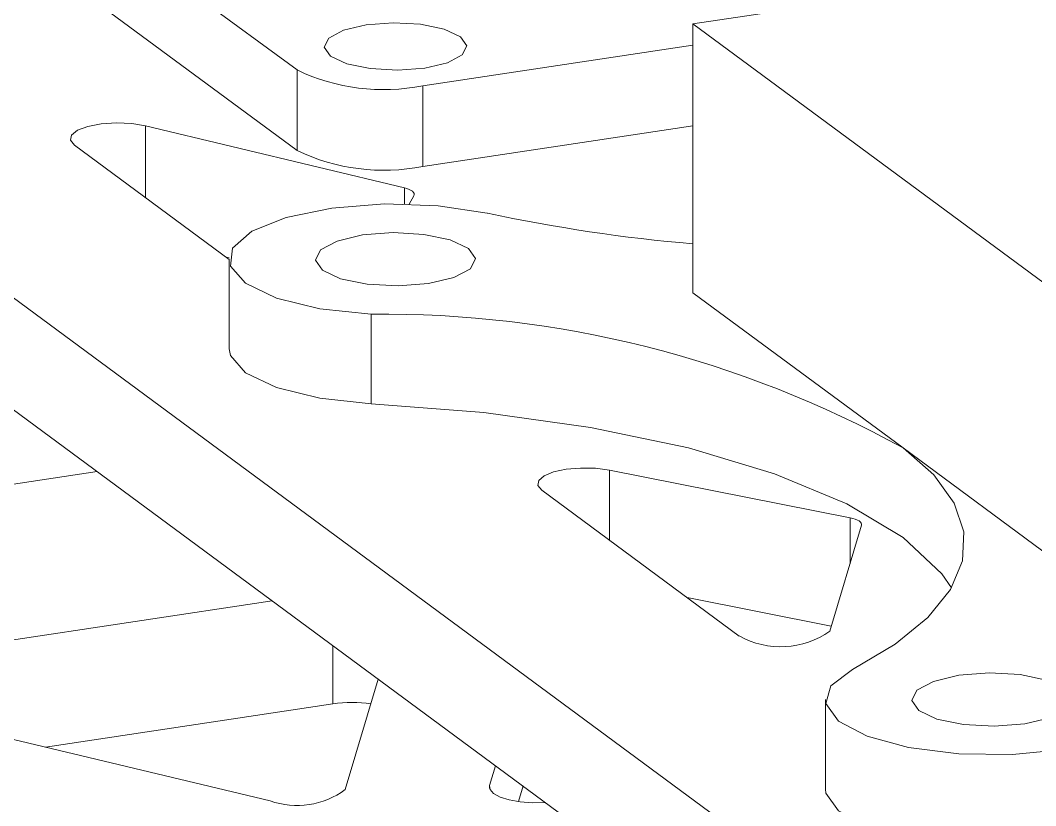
# Model space of a CAD drawing. Header units: millimetres. Extents: x 30 to 313, y 16 to 167.
# Drawn here: x 160.19 to 170.88, y 111.73 to 120 of the extents above; entities that cross this region are included whole.
import ezdxf

# ---------------------------------------------------------------- set-up
doc = ezdxf.new("R2010")
doc.units = ezdxf.units.MM

msp = doc.modelspace()

# ---------------------------------------------------------------- linework, layer by layer
at = {"color": 7, "linetype": 'Continuous', "lineweight": 15}
for p, q in [((163.106, 118.627), (156.523, 123.488)), ((183.222, 122.359), (167.272, 119.959)), ((163.106, 119.475), (160.3, 121.547)), ((169.328, 110.28), (154.516, 121.217)), ((154.582, 119.99), (169.262, 109.15)), ((167.272, 119.959), (171.695, 116.693)), ((167.272, 119.959), (167.272, 117.13)), ((167.272, 119.736), (164.429, 119.309)), ((163.106, 118.627), (163.106, 119.475)), ((164.429, 118.46), (164.429, 119.309)), ((164.236, 118.235), (161.512, 118.887)), ((167.272, 118.888), (164.429, 118.46)), ((160.765, 118.683), (162.392, 117.482)), ((164.286, 118.064), (164.336, 118.151)), ((162.393, 117.498), (162.36, 117.506)), ((162.392, 117.483), (162.392, 116.54)), ((167.272, 117.13), (169.483, 115.497)), ((163.887, 116.906), (163.887, 115.963)), ((169.483, 115.497), (171.695, 113.864)), ((157.236, 114.682), (161.002, 115.249)), ((168.925, 114.763), (166.393, 115.264)), ((165.682, 115.052), (167.759, 113.518)), ((168.713, 113.57), (169.046, 114.683)), ((168.728, 113.623), (167.21, 113.924)), ((158.226, 113.192), (162.846, 113.888)), ((163.961, 113.064), (163.613, 111.902)), ((162.823, 111.783), (158.14, 112.905)), ((168.667, 112.849), (168.667, 111.906)), ((160.458, 112.35), (163.483, 112.805)), ((165.133, 111.946), (165.195, 112.153)), ((165.436, 111.776), (165.485, 111.94))]:
    msp.add_line(p, q, dxfattribs=at)
at = {"color": 8, "linetype": 'Continuous', "lineweight": 15}
for p, q in [((161.512, 118.887), (161.512, 118.131)), ((164.236, 118.235), (164.236, 118.065)), ((166.393, 115.264), (166.393, 114.527)), ((168.925, 114.763), (168.925, 114.279)), ((163.483, 113.418), (163.483, 112.805)), ((165.133, 111.946), (165.133, 111.913))]:
    msp.add_line(p, q, dxfattribs=at)
at = {"color": 7, "linetype": 'Continuous', "lineweight": 15, "flags": 128}
for points in [[(164.826, 119.825), (164.892, 119.73), (164.844, 119.634), (164.689, 119.551), (164.451, 119.495), (164.166, 119.473), (163.877, 119.489), (163.629, 119.54), (163.459, 119.62), (163.392, 119.715), (163.441, 119.811), (163.595, 119.894), (163.834, 119.95), (164.119, 119.972), (164.407, 119.956), (164.656, 119.905), (164.826, 119.825)], [(161.512, 118.887), (161.366, 118.911), (161.205, 118.918), (161.045, 118.908), (160.904, 118.881), (160.796, 118.84), (160.734, 118.79), (160.723, 118.736), (160.765, 118.683)], [(164.236, 118.235), (164.263, 118.227), (164.287, 118.218), (164.307, 118.208), (164.322, 118.198), (164.333, 118.187), (164.339, 118.175), (164.34, 118.163), (164.336, 118.151)], [(163.887, 116.906), (163.347, 116.963), (162.89, 117.075), (162.565, 117.23), (162.405, 117.411), (162.428, 117.6), (162.631, 117.777), (162.992, 117.922), (163.474, 118.022), (164.027, 118.065), (164.591, 118.046), (165.108, 117.969)], [(163.374, 117.367), (163.3, 117.474), (163.354, 117.582), (163.528, 117.675), (163.795, 117.739), (164.116, 117.763), (164.44, 117.745), (164.719, 117.687), (164.91, 117.598), (164.984, 117.491), (164.93, 117.383), (164.756, 117.29), (164.489, 117.227), (164.169, 117.202), (163.844, 117.22), (163.565, 117.278), (163.374, 117.367)], [(163.887, 115.963), (163.347, 116.02), (162.89, 116.132), (162.565, 116.287), (162.405, 116.469), (162.392, 116.54)], [(169.992, 114.024), (169.89, 114.172), (169.483, 114.555), (168.892, 114.909), (168.132, 115.226), (167.224, 115.497), (166.195, 115.714), (165.072, 115.87), (163.887, 115.963)], [(168.95, 113.167), (169.399, 113.432), (169.745, 113.714), (169.983, 114.008), (170.109, 114.31), (170.122, 114.614), (170.02, 114.917), (169.806, 115.213), (169.483, 115.497)], [(166.393, 115.264), (166.247, 115.283), (166.09, 115.286), (165.937, 115.273), (165.805, 115.245), (165.705, 115.204), (165.649, 115.155), (165.641, 115.103), (165.682, 115.052)], [(168.925, 114.763), (168.954, 114.756), (168.98, 114.748), (169.002, 114.739), (169.02, 114.729), (169.034, 114.718), (169.043, 114.706), (169.047, 114.695), (169.046, 114.683)], [(168.95, 113.167), (168.722, 112.994), (168.672, 112.807), (168.804, 112.623), (169.104, 112.464), (169.542, 112.344), (170.071, 112.277), (170.636, 112.27), (171.179, 112.324), (171.641, 112.432), (171.976, 112.584), (172.148, 112.764)], [(169.649, 112.734), (169.84, 112.644), (170.119, 112.586), (170.443, 112.568), (170.764, 112.593), (171.031, 112.657), (171.205, 112.75), (171.259, 112.858), (171.185, 112.965), (170.994, 113.054), (170.715, 113.112), (170.391, 113.13), (170.07, 113.105), (169.803, 113.041), (169.629, 112.948), (169.575, 112.84), (169.649, 112.734)], [(165.72, 111.766), (165.712, 111.765), (165.581, 111.764), (165.454, 111.774), (165.339, 111.794), (165.244, 111.824), (165.175, 111.861), (165.137, 111.903), (165.133, 111.946)], [(168.667, 111.906), (168.672, 111.864), (168.804, 111.68), (169.104, 111.521), (169.542, 111.401), (170.071, 111.335), (170.636, 111.328), (171.179, 111.381), (171.641, 111.49), (171.976, 111.642), (172.148, 111.821)]]:
    msp.add_lwpolyline(points, dxfattribs=at)
at = {"color": 7, "linetype": 'Continuous', "lineweight": 15}
for centre, radius, start, end in [((164.018, 121.382), 2.114, 244.4364, 281.2021), ((164.018, 120.534), 2.114, 244.4364, 281.2021), ((168.719, 134.751), 17.166, 257.859, 265.164), ((164.013, 105.581), 11.325, 61.1174, 90.6366), ((168.195, 114.295), 0.89, 240.7052, 305.5403), ((163.689, 111.393), 1.426, 82.1376, 98.2978), ((163.106, 112.588), 0.853, 250.6694, 306.445)]:
    msp.add_arc(centre, radius, start, end, dxfattribs=at)

doc.saveas('drawing.dxf')
